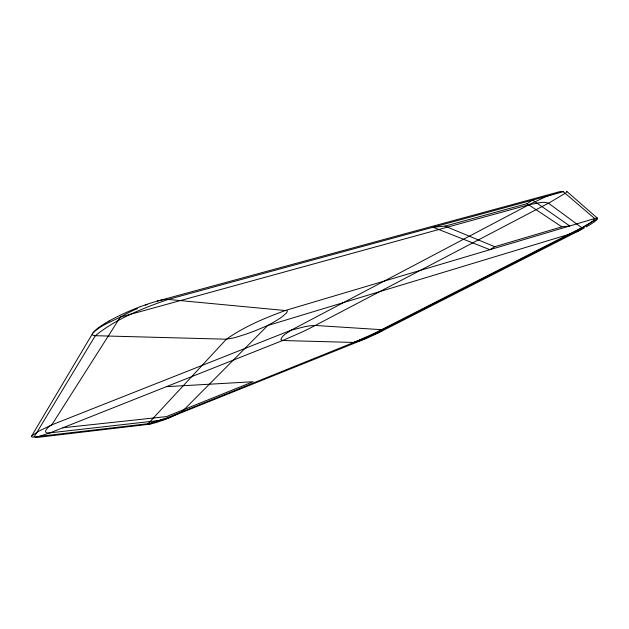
<?xml version="1.0" encoding="UTF-8"?>
<svg xmlns="http://www.w3.org/2000/svg" width="629" height="629" viewBox="0 0 629 629"><rect width="100%" height="100%" fill="white"/><g stroke="black" fill="none" stroke-linecap="round" stroke-linejoin="round"><path stroke-width="0.94" d="M380.781 331.625L579.05 230.694L581.864 228.689L581.77 227.69L548.48 203.191L545.021 202.381A113.424 15.709 -24.5 0 0 541.262 202.459L529.028 204.708L120.328 317.095C110.846 321.836 100.137 325.531 92.691 333.331L31.592 436.078L38.22 431.447L51.767 424.882L291.274 330.131L305.222 326.616A103.73 13.295 -23.3 0 1 310.058 325.806L315.31 325.46L381.63 329.69C385.011 331.247 375.159 333.559 374.011 334.29L172.322 415.714A39.454 4.584 -23 0 1 164.381 418.78L148.059 423.71L34.108 436.982L95.317 335.697C116.389 318.596 142.657 308.352 168.116 299.435L432.39 227.407M120.328 317.095L51.767 424.882C47.898 426.541 40.885 434.246 50.116 432.831L160.364 420.353L164.727 419.378L362.029 340.132A28.36 3.169 -23.9 0 0 379.429 332.309M148.059 423.71L226.369 339.212C244.445 326.506 265.249 317.818 285.959 310.301L594.696 218.562A11.935 1.384 -25 0 1 597.464 218.114M596.732 219.12L583.012 227.053L376.755 332.12A49.88 5.692 -23.9 0 1 369.404 335.619L353.75 342.451L282.68 340.509L280.88 339.731C282.028 335.029 287.697 332.867 291.274 330.131L530.884 203.741L546.735 196.264L558.057 192.144L157.604 301.016M565.164 193.331L549.793 202.499L309.688 328.338A59.095 8.004 -23.6 0 1 301.142 332.466L282.68 340.509L50.116 432.831L35.381 437.635L148.633 424.323L163.469 419.103M433.035 227.234L445.002 226.133L526.984 203.678L532.629 200.085L569.756 225.968L561.87 226.833L494.748 246.71L489.928 249.689L433.035 227.234L563.285 191.727L594.696 218.562L592.998 220.976L587.274 224.938A41.05 4.828 -24.9 0 1 581.102 228.586L363.334 339.589M105.318 323.204L109.053 321.026M136.477 308.902L137.649 308.375M362.029 340.132L353.75 342.451M145.244 305.199L147.288 304.412M140.196 306.732L135.62 308.501A46.42 8.389 -22.7 0 0 109.045 321.034M62.861 427.775L166.528 416.579L253.062 381.74L166.394 386.67M95.317 335.697L226.369 339.212L234.475 337.757L245.703 334.243A49.526 7.32 -23.5 0 0 255.421 330.642L267.671 325.539L276.949 320.224A49.125 7.226 -23.4 0 0 282.704 316.324L286.329 313.14L287.296 311.638L287.123 310.702L168.116 299.435M445.002 226.133L494.748 246.71M526.984 203.678L561.87 226.833M558.12 192.104A23.281 3.279 -25.1 0 1 563.23 191.759M597.542 218.397A31.025 3.617 -24.9 0 1 586.134 226.92M584.49 227.832A31.025 3.617 -24.9 0 1 579.05 230.694L572.131 233.375L267.671 325.539L182.174 411.563L170.373 417.373A29.571 3.397 -23 0 1 153.633 423.238M120.391 317.087A45.335 8.185 -22.7 0 1 136.446 308.894M34.155 436.951A22.141 2.972 -22.3 0 1 31.497 436.109M148.562 424.355A11.353 1.297 -23 0 1 148.114 423.687M152.745 423.482A29.571 3.397 -23 0 1 148.633 424.323M565.982 192.631A13.413 1.879 -25.2 0 0 566.69 191.35L597.393 218.153A10.709 1.242 -25 0 1 597.259 218.617M92.691 333.331A46.42 8.389 -22.7 0 1 105.31 323.204M140.173 306.748A46.42 8.389 -22.7 0 1 157.572 301.039M157.667 300.976A29.186 5.323 -22.7 0 1 168.053 299.475M95.364 335.674A29.712 5.378 -22.5 0 1 92.306 334.274"/></g></svg>
